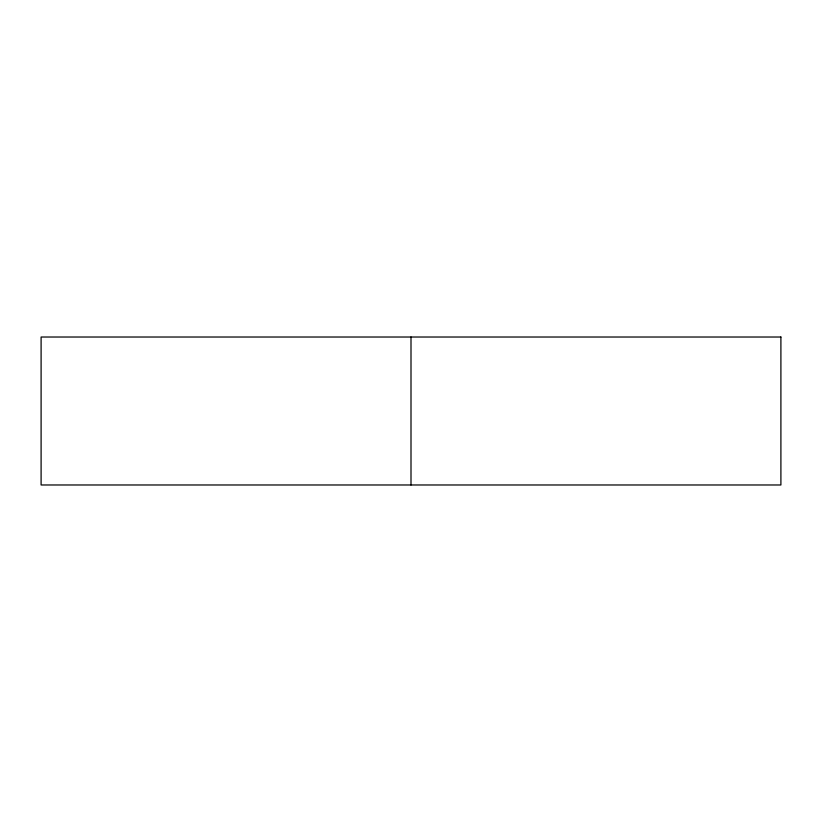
<?xml version="1.0" encoding="UTF-8"?>
<svg xmlns="http://www.w3.org/2000/svg" width="822" height="822" viewBox="0 0 822 822"><rect width="100%" height="100%" fill="white"/><g stroke="black" fill="none" stroke-linecap="round" stroke-linejoin="round"><path stroke-width="1.23" d="M411 337.02L411 484.98M780.9 337.02L41.1 337.02L41.1 484.98L780.9 484.98L780.9 337.02"/></g></svg>
